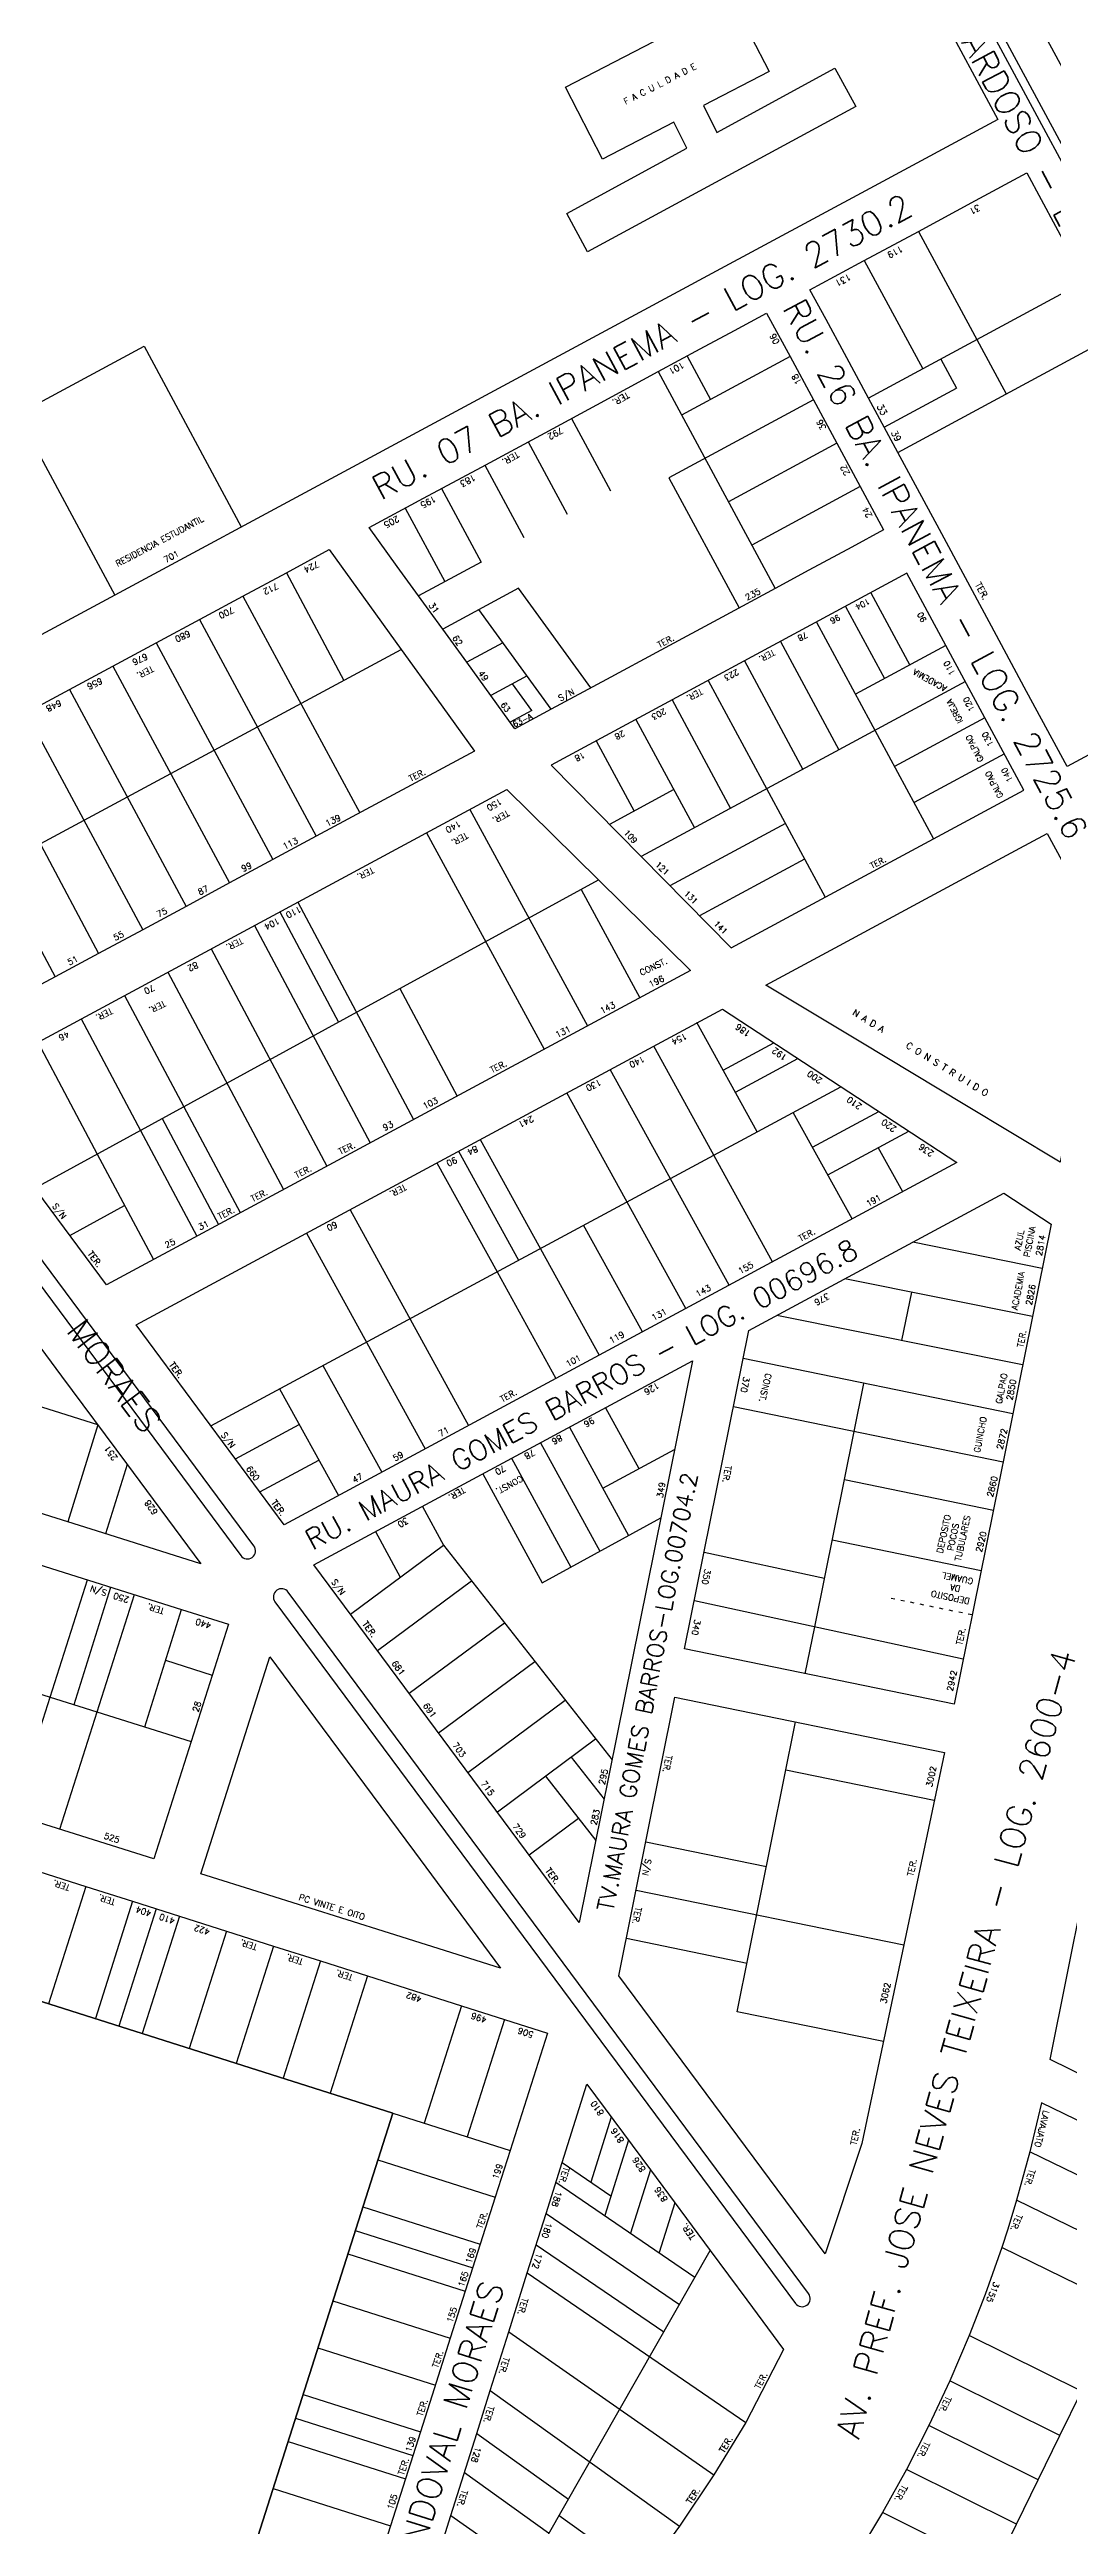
# Model space of a CAD drawing. Extents: x 714896 to 749292, y 8417558 to 8447149.
# Drawn here: x 740782 to 741027, y 8425159 to 8425763 of the extents above; entities that cross this region are included whole.
import ezdxf

# ---------------------------------------------------------------- set-up
doc = ezdxf.new("R2010")
doc.units = 0
doc.header["$MEASUREMENT"] = 0
doc.linetypes.add('ACAD_ISO03W100', pattern=[30, 12, -18])
for name, color, linetype in [('LOTE', 7, 'CONTINUOUS'), ('NUM-PORTA', 7, 'CONTINUOUS'), ('QUADRA', 6, 'CONTINUOUS'), ('TEXTO', 7, 'CONTINUOUS'), ('TEXTODERUA', 3, 'CONTINUOUS')]:
    doc.layers.add(name, color=color, linetype=linetype)
doc.styles.add('ROMANS', font='ROMANS.SHX', dxfattribs={"height": 1.5})

msp = doc.modelspace()

# ---------------------------------------------------------------- linework, layer by layer
at = {"layer": 'LOTE', "color": 7}
for p, q in [((740732.92, 8425750.69, 518.87), (740797.91, 8425629.79, 518.87)), ((741034.27, 8425706.26, 520.66), (740981.47, 8425677.76, 520.66)), ((740988.59, 8425664.56, 520.66), (741041.39, 8425693.06, 520.66)), ((740774.24, 8425673.83, 518.87), (740805.05, 8425690.43, 518.87)), ((740805.05, 8425690.43, 518.87), (740828.72, 8425646.39, 518.87)), ((740985.27, 8425670.72, 520.66), (741002.87, 8425680.22, 520.66))]:
    msp.add_line(p, q, dxfattribs=at)
at = {"layer": 'LOTE', "color": 7, "linetype": 'CONTINUOUS'}
for p, q in [((740916.75, 8425412.17, 514.1), (740934.24, 8425421.59, 514.1)), ((740855.36, 8425381.45, 514.1), (740877.99, 8425398.27, 514.1)), ((740861.91, 8425372.61, 514.1), (740884.78, 8425389.61, 514.1)), ((740869.65, 8425362.17, 514.1), (740892.81, 8425379.38, 514.1)), ((740876.79, 8425352.53, 514.1), (740900.21, 8425369.93, 514.1)), ((740883.94, 8425342.89, 514.1), (740907.62, 8425360.48, 514.1)), ((740891.09, 8425333.25, 514.1), (740915.02, 8425351.04, 514.1)), ((740898.83, 8425322.8, 514.1), (740910.84, 8425331.73, 514.1))]:
    msp.add_line(p, q, dxfattribs=at)
at = {"layer": 'LOTE', "color": 7}
for points, elevation in [([(741064.44, 8425668.8), (740988.35, 8425809.93), (740988.26, 8425810.68), (740988.76, 8425811.28), (740989.52, 8425811.36), (740990.11, 8425810.88), (741066.2, 8425669.75), (741066.28, 8425668.98), (741065.79, 8425668.39), (741065.03, 8425668.32), (741064.44, 8425668.8)], 514.2), ([(740978.36, 8425748.82), (740913.06, 8425713.45), (740908.01, 8425722.77), (740937.21, 8425738.71), (740934.06, 8425745.02), (740916.71, 8425736.03), (740907.66, 8425753.53), (740948.33, 8425774.58), (740957.25, 8425757.35), (740941.3, 8425749.09), (740944.58, 8425742.53), (740973.31, 8425758.15), (740978.36, 8425748.82)], 526.64)]:
    msp.add_lwpolyline(points, close=True, dxfattribs=dict(at, elevation=elevation))
at = {"layer": 'LOTE', "color": 7, "linetype": 'CONTINUOUS', "flags": 128}
for points, elevation in [([(740993.63, 8425718.42), (741014.99, 8425678.81)], 520.66), ([(740980.43, 8425711.29), (740994.67, 8425684.89)], 520.66), ([(740962.37, 8425687.91), (740935.97, 8425673.66)], 520.66), ([(740937.31, 8425688.02), (740943.01, 8425677.46)], 520.66), ([(740999.07, 8425687.26), (741002.87, 8425680.22)], 520.66), ([(740930.27, 8425684.23), (740958.75, 8425631.41)], 520.66), ([(740968.06, 8425677.35), (740932.86, 8425658.35)], 520.66), ([(740909.15, 8425672.83), (740918.64, 8425655.22)], 520.66), ([(740898.59, 8425667.13), (740908.08, 8425649.53)], 520.66), ([(740973.76, 8425666.78), (740947.36, 8425652.54)], 520.66), ([(740888.03, 8425661.43), (740897.52, 8425643.83)], 520.66), ([(740932.86, 8425658.35), (740949.95, 8425626.66)], 520.66), ([(740979.45, 8425656.22), (740953.05, 8425641.98)], 520.66), ([(740868.67, 8425650.98), (740878.32, 8425633.07)], 520.66), ([(740877.47, 8425655.73), (740887.13, 8425637.82)], 520.66), ([(740887.13, 8425637.82), (740871.91, 8425629.61)], 520.66), ([(740839.71, 8425635.24), (740853.67, 8425608.98)], 514.1), ([(740829.14, 8425629.55), (740857.57, 8425576.71)], 514.1), ([(740896.26, 8425631.49), (740877.78, 8425621.51)], 520.66), ([(740904.18, 8425601.97), (740886.58, 8425626.26)], 520.66), ([(740913.86, 8425607.19), (740896.26, 8425631.49)], 520.66), ([(740818.58, 8425623.86), (740847, 8425571.02)], 514.1), ([(740734.32, 8425544.73), (740867.67, 8425616.52)], 514.1), ([(740808.01, 8425618.17), (740836.44, 8425565.33)], 514.1), ([(740892.45, 8425618.16), (740883.65, 8425613.42)], 520.66), ([(740797.45, 8425612.47), (740825.87, 8425559.63)], 514.1), ([(740898.32, 8425610.07), (740889.51, 8425605.32)], 520.66), ([(740899.49, 8425601.69), (740894.8, 8425608.17)], 520.66), ([(740786.89, 8425606.78), (740815.31, 8425553.94)], 514.1), ([(740899.49, 8425601.69), (740894.21, 8425598.84)], 520.66), ([(740776.32, 8425601.09), (740804.75, 8425548.25)], 514.1), ([(740755.19, 8425589.7), (740783.37, 8425536.73)], 514.1), ([(740765.76, 8425595.4), (740793.94, 8425542.42)], 514.1), ([(740884.4, 8425577.54), (740913.02, 8425524.8)], 514.1), ([(740873.84, 8425571.85), (740902.46, 8425519.11)], 514.1), ([(740778.42, 8425485.24), (740915.74, 8425560.39)], 514.1), ([(740842.53, 8425554.98), (740870.71, 8425502)], 514.1), ([(740911.48, 8425558.05), (740925.79, 8425531.68)], 514.1), ([(740831.97, 8425549.28), (740860.15, 8425496.31)], 514.1), ([(740838.13, 8425552.61), (740852.42, 8425525.74)], 514.1), ([(740821.4, 8425543.59), (740849.58, 8425490.62)], 514.1), ([(740810.84, 8425537.9), (740838.95, 8425485.06)], 514.1), ([(740800.28, 8425532.21), (740828.42, 8425479.3)], 514.1), ([(740867.34, 8425533.9), (740881.27, 8425507.7)], 514.1), ([(740789.71, 8425526.51), (740804.17, 8425499.33)], 514.1), ([(740954.36, 8425499), (740939.7, 8425525.61)], 514.1), ([(740779.15, 8425520.82), (740793.64, 8425493.57)], 514.1), ([(740958.12, 8425467.32), (740929.17, 8425519.85)], 514.1), ([(740946.08, 8425514.02), (740958.44, 8425520.67)], 514.1), ([(740947.55, 8425461.62), (740918.6, 8425514.18)], 514.1), ([(740949.05, 8425508.63), (740964.3, 8425516.84)], 514.1), ([(740821.34, 8425427.34), (740974.77, 8425509.99)], 514.1), ([(740936.99, 8425455.93), (740908.03, 8425508.48)], 514.1), ([(740804.17, 8425499.33), (740817.89, 8425473.54)], 514.1), ([(740809.43, 8425502.23), (740823.15, 8425476.44)], 514.1), ([(740977.48, 8425477.75), (740963.16, 8425503.74)], 514.1), ([(740967.83, 8425495.27), (740983.97, 8425503.97)], 514.1), ([(740971.54, 8425488.53), (740991.3, 8425499.17)], 514.1), ([(740793.79, 8425427.56), (740579.79, 8425495.08)], 514.1), ([(740793.64, 8425493.57), (740807.33, 8425467.85)], 514.1), ([(740881.62, 8425494.25), (740896.22, 8425467.68)], 514.1), ([(740886.9, 8425497.1), (740915.86, 8425444.55)], 514.1), ([(740989.81, 8425484.39), (740983.87, 8425495.17)], 514.1), ([(740876.34, 8425491.41), (740891.01, 8425464.87)], 514.1), ([(740786.95, 8425473.73), (740800.31, 8425481.04)], 514.1), ([(740855.21, 8425480.02), (740884.1, 8425427.43)], 514.1), ([(740926.42, 8425450.24), (740912.1, 8425476.23)], 514.1), ([(740844.65, 8425474.33), (740873.54, 8425421.74)], 514.1), ([(741023.77, 8425465.72), (740992.24, 8425472.07)], 514.1), ([(740891.01, 8425464.87), (740905.3, 8425438.85)], 514.1), ([(741021.4, 8425453.96), (740975.7, 8425463.16)], 514.1), ([(740989.61, 8425448.12), (740991.99, 8425459.88)], 514.1), ([(741019.02, 8425442.2), (740959.17, 8425454.25)], 514.1), ([(740848.59, 8425442.02), (740862.97, 8425416.05)], 514.1), ([(741016.62, 8425430.27), (740950.97, 8425443.72)], 514.1), ([(740838.03, 8425436.33), (740852.41, 8425410.35)], 514.1), ([(740968.39, 8425378.35), (740980.37, 8425437.7)], 514.1), ([(740573.31, 8425426.93), (740816.53, 8425350.42)], 514.1), ([(740793.79, 8425427.56), (740786.45, 8425403.93)], 514.1), ([(740827.29, 8425419.31), (740842.82, 8425427.67)], 514.1), ([(740908.65, 8425427.03), (740923.04, 8425400.63)], 514.1), ([(740917.45, 8425431.77), (740925.56, 8425416.91)], 514.1), ([(741014.24, 8425418.51), (740948.6, 8425431.96)], 514.1), ([(740901.6, 8425423.23), (740916.03, 8425396.79)], 514.1), ([(740800.94, 8425417.92), (740795.69, 8425401.02)], 514.1), ([(740833.25, 8425411.27), (740847.62, 8425419.01)], 514.1), ([(740887.52, 8425415.64), (740901.99, 8425389.1)], 514.1), ([(740894.56, 8425419.44), (740909.01, 8425392.94)], 514.1), ([(741011.88, 8425406.74), (740975.62, 8425414.17)], 514.1), ([(740872.83, 8425407.73), (740877.99, 8425398.27)], 514.1), ([(740901.99, 8425389.1), (740930.89, 8425404.92)], 514.1), ([(740861.39, 8425401.56), (740867.46, 8425390.44)], 514.1), ([(740877.99, 8425398.27), (740919.02, 8425345.94)], 514.1), ([(740970.77, 8425390.11), (740941.45, 8425396.49)], 514.1), ([(741008.89, 8425392.04), (740972.66, 8425399.47)], 514.1), ([(740773.13, 8425332.64), (740791.26, 8425389.83)], 514.1), ([(740784.58, 8425329.03), (740802.7, 8425386.23)], 514.1), ([(740788.04, 8425359.41), (740796.98, 8425388.03)], 514.1), ([(741004.57, 8425370.47), (740939.08, 8425384.73)], 514.1), ([(740805.21, 8425354), (740814.15, 8425382.62)], 514.1), ([(740966.09, 8425366.94), (740968.39, 8425378.35)], 514.1), ([(740810.27, 8425370.21), (740821.67, 8425366.62)], 514.1), ([(740902.82, 8425341.97), (740915.08, 8425326.33)], 514.1), ([(740909.07, 8425346.61), (740917.1, 8425336.38)], 514.1), ([(740790.84, 8425315.12), (740781.75, 8425286.53)], 1038.19), ([(740802.27, 8425311.48), (740793.19, 8425282.9)], 1038.19), ([(740807.99, 8425309.67), (740798.91, 8425281.08)], 1038.19), ([(740813.71, 8425307.85), (740804.63, 8425279.26)], 1038.19), ([(740825.15, 8425304.22), (740816.07, 8425275.63)], 1038.19), ([(740836.59, 8425300.58), (740827.5, 8425271.99)], 1038.19), ([(740848.03, 8425296.95), (740838.94, 8425268.36)], 1038.19), ([(740859.46, 8425293.31), (740850.38, 8425264.72)], 1038.19), ([(740882.33, 8425286.05), (740873.25, 8425257.46)], 1038.19), ([(740892.82, 8425282.72), (740883.73, 8425254.13)], 1038.19), ([(740861.97, 8425248.45), (740890.55, 8425239.35)], 563.27), ([(741054.38, 8425234.07), (741020.79, 8425250.44)], 514.1), ([(740858.32, 8425237.02), (740886.91, 8425227.91)], 563.27), ([(741049, 8425223.34), (741017.55, 8425238.67)], 514.1), ([(740856.5, 8425231.3), (740885.09, 8425222.2)], 563.27), ([(740854.68, 8425225.58), (740883.27, 8425216.48)], 563.27), ([(741043.63, 8425212.61), (741013.93, 8425227.09)], 514.1), ([(740851.04, 8425214.15), (740879.63, 8425205.04)], 563.27), ([(741033.37, 8425192.14), (741006.02, 8425205.66)], 514.1), ([(740847.4, 8425202.71), (740875.99, 8425193.61)], 563.27), ([(740843.76, 8425191.28), (740872.34, 8425182.18)], 563.27), ([(741028.05, 8425181.27), (741001.29, 8425194.61)], 514.1), ([(740841.94, 8425185.56), (740870.52, 8425176.46)], 563.27), ([(740840.12, 8425179.84), (740868.7, 8425170.74)], 563.27), ([(741022.77, 8425170.49), (740996.2, 8425183.74)], 514.1), ([(741017.5, 8425159.71), (740990.74, 8425173.05)], 514.1), ([(740836.48, 8425168.41), (740865.06, 8425159.31)], 563.27), ([(741012.23, 8425148.93), (740984.9, 8425162.55)], 514.1)]:
    msp.add_lwpolyline(points, dxfattribs=dict(at, elevation=elevation))
at = {"layer": 'LOTE', "color": 7, "flags": 128}
for points, elevation in [([(740975.88, 8425627.02), (740985.37, 8425609.42)], 519.33), ([(740982.04, 8425630.35), (740991.53, 8425612.74)], 519.33), ([(740968.84, 8425623.22), (740997.32, 8425570.41)], 519.33), ([(740951.24, 8425613.73), (740965.48, 8425587.32)], 519.33), ([(740960.04, 8425618.48), (740974.28, 8425592.07)], 519.33), ([(741000.33, 8425617.49), (740978.33, 8425605.62)], 519.33), ([(741005.08, 8425608.69), (740926.1, 8425566.07)], 519.33), ([(740942.44, 8425608.98), (740970.91, 8425556.17)], 519.33), ([(740933.64, 8425604.23), (740947.88, 8425577.82)], 519.33), ([(740924.84, 8425599.48), (740939.08, 8425573.07)], 519.33), ([(741009.83, 8425599.89), (740987.82, 8425588.02)], 519.33), ([(740915.16, 8425594.26), (740924.38, 8425577.15)], 519.33), ([(741014.57, 8425591.09), (740992.57, 8425579.21)], 519.33), ([(740934.06, 8425582.37), (740918.38, 8425573.9)], 519.33), ([(740961.23, 8425574.12), (740933.12, 8425558.95)], 519.33), ([(740965.9, 8425565.46), (740940.32, 8425551.66)], 519.33), ([(740949.53, 8425284.59), (740963.73, 8425355.18)], 514.1), ([(740997.49, 8425336.01), (740961.36, 8425343.41)], 514.1), ([(740956.63, 8425319.89), (740927.24, 8425325.91)], 514.1), ([(740990.06, 8425300.78), (740924.87, 8425314.14)], 514.1), ([(740951.89, 8425296.36), (740922.51, 8425302.38)], 514.1), ([(740985.1, 8425277.3), (740949.53, 8425284.59)], 514.1)]:
    msp.add_lwpolyline(points, dxfattribs=dict(at, elevation=elevation))
at = {"layer": 'LOTE', "color": 7, "elevation": 514.1}
for points in [[(740828.59, 8425395.72, 0.999978), (740831.81, 8425398.1), (740708.11, 8425564.98, 1), (740704.9, 8425562.59)], [(740963.66, 8425213.5, 0.999967), (740966.88, 8425215.88), (740840.15, 8425386.85, 1), (740836.93, 8425384.47)]]:
    msp.add_lwpolyline(points, format="xyb", close=True, dxfattribs=at)
at = {"layer": 'LOTE', "color": 7, "linetype": 'ACAD_ISO03W100', "ltscale": 0.08, "elevation": 514.1, "flags": 128}
msp.add_lwpolyline([(741006.73, 8425381.26), (740986.17, 8425385.47)], dxfattribs=at)
at = {"layer": 'LOTE', "color": 7, "linetype": 'CONTINUOUS', "flags": 128}
msp.add_lwpolyline([(740865.61, 8425259.88), (740894.19, 8425250.78)], dxfattribs=at)
at = {"layer": 'LOTE', "color": 7, "elevation": 514.1}
for points in [[(740918.83, 8425258.87), (740913.85, 8425243.05)], [(740923, 8425253.25), (740917.23, 8425234.94)], [(740906.87, 8425247.83), (740918.73, 8425239.71)], [(740928.36, 8425246.02), (740923.52, 8425230.64)], [(740905.36, 8425243.06), (740939.22, 8425219.9)], [(740902.96, 8425235.43), (740935.42, 8425213.23)], [(740934.31, 8425237.98), (740930.5, 8425225.87)], [(740900.56, 8425227.8), (740931.62, 8425206.55)], [(740898.57, 8425148.55), (740942.91, 8425226.38)], [(740898.39, 8425220.91), (740951.64, 8425184.49)], [(740893.88, 8425206.61), (740943.82, 8425171.69)], [(740889.37, 8425192.3), (740935.48, 8425159.22)], [(740886.07, 8425181.81), (740908.39, 8425165.79)], [(740883.06, 8425172.27), (740903.53, 8425157.59)], [(740879.76, 8425161.78), (740917.09, 8425135.54)], [(740906.13, 8425161.82), (740926.59, 8425147.14)]]:
    msp.add_lwpolyline(points, dxfattribs=at)
at = {"layer": 'QUADRA', "color": 6, "linetype": 'CONTINUOUS'}
for points, elevation in [([(740753.96, 8425873.99), (740786.62, 8425871.17), (740822.64, 8425868.06), (740857.56, 8425865.04), (740881.51, 8425877.95), (740905.88, 8425891.09), (740928.15, 8425903.09), (740946.1, 8425869.79), (740963.41, 8425837.69), (740980.32, 8425806.33), (740998.3, 8425772.97), (741013.01, 8425745.69), (740981.78, 8425728.87), (740943.33, 8425708.15), (740898.73, 8425684.11), (740851.58, 8425658.71), (740797.91, 8425629.79), (740797.91, 8425629.79), (740775.74, 8425617.84)], 518.87), ([(741012.23, 8425148.93), (741017.5, 8425159.71), (741022.77, 8425170.49), (741028.05, 8425181.27), (741033.32, 8425192.05), (741038.25, 8425201.88), (741043.63, 8425212.61), (741049, 8425223.34), (741054.38, 8425234.07), (741059.75, 8425244.8), (741059.75, 8425244.8), (741023.64, 8425262.4), (741020.79, 8425250.44), (741017.55, 8425238.67), (741015.38, 8425231.55), (741013.93, 8425227.09), (741009.92, 8425215.69), (741006.02, 8425205.66), (741001.29, 8425194.61), (740996.2, 8425183.74), (740990.74, 8425173.05), (740984.9, 8425162.55), (740978.7, 8425152.24)], 514.1)]:
    msp.add_lwpolyline(points, dxfattribs=dict(at, elevation=elevation))
at = {"layer": 'QUADRA', "color": 6}
for points, elevation in [([(741031.37, 8425753.29), (741015.64, 8425782.48), (741002.9, 8425806.1), (741039.87, 8425826.04), (741074.46, 8425844.69), (741118.32, 8425868.34), (741110.98, 8425851.6), (741103.4, 8425832.62), (741095.05, 8425806.55), (741088.67, 8425784.18), (741057.78, 8425767.53), (741031.37, 8425753.29)], 516.99), ([(740904.16, 8425588.32), (740948.05, 8425543.82), (741019.32, 8425582.28), (740990.84, 8425635.1), (740904.16, 8425588.32)], 519.33), ([(740795.88, 8425461.68), (740759.78, 8425510.39), (740893.43, 8425582.4), (740938.11, 8425538.32), (740795.88, 8425461.68)], 514.1), ([(740839.2, 8425403.24), (740803.1, 8425451.94), (740945.89, 8425528.88), (741003.01, 8425491.51), (740839.2, 8425403.24)], 514.1), ([(740936.7, 8425372.97), (740952.36, 8425450.58), (741014.44, 8425484.04), (741025.95, 8425476.51), (741002.34, 8425359.51), (740936.7, 8425372.97)], 514.1), ([(740911.05, 8425306.31), (740846.42, 8425393.5), (740938.58, 8425443.16), (740911.05, 8425306.31)], 514.1), ([(740970.89, 8425225.58), (740920.68, 8425293.32), (740934.34, 8425361.2), (740999.97, 8425347.75), (740979.85, 8425252.44), (740970.89, 8425225.58)], 514.1)]:
    msp.add_lwpolyline(points, close=True, dxfattribs=dict(at, elevation=elevation))
at = {"layer": 'QUADRA', "color": 6, "linetype": 'CONTINUOUS'}
for points, elevation in [([(741029.88, 8425587.98), (741019.98, 8425606.33), (741010.86, 8425623.26), (740998.74, 8425645.73), (740988.59, 8425664.56), (740981.47, 8425677.76), (740975.61, 8425688.64), (740971.15, 8425696.91), (740967.23, 8425704.17), (740979.21, 8425710.64), (740993.63, 8425718.42), (741007.51, 8425725.91), (741020.04, 8425732.66), (741027.04, 8425719.67), (741034.27, 8425706.26), (741041.39, 8425693.06), (741051.28, 8425674.71), (741061.8, 8425655.21), (741058.07, 8425637.22), (741053.67, 8425616.05), (741050.11, 8425598.9), (741029.88, 8425587.98)], 520.66), ([(740895.38, 8425597.22), (740889.51, 8425605.32), (740883.65, 8425613.42), (740877.78, 8425621.51), (740874.52, 8425626.02), (740866.72, 8425636.77), (740859.87, 8425646.23), (740873.11, 8425653.38), (740887.19, 8425660.98), (740902.72, 8425669.36), (740915.3, 8425676.15), (740930.27, 8425684.23), (740940.52, 8425689.76), (740948.88, 8425694.27), (740956.67, 8425698.47), (740962.37, 8425687.91), (740968.06, 8425677.35), (740973.76, 8425666.78), (740979.45, 8425656.22), (740985.15, 8425645.66), (740977.38, 8425641.47), (740966.92, 8425635.82), (740958.75, 8425631.41), (740945.83, 8425624.44), (740930.92, 8425616.4), (740917.64, 8425609.23), (740904.18, 8425601.97), (740895.38, 8425597.22)], 520.66), ([(741028.18, 8425491.59), (741004.95, 8425505.58), (740979.63, 8425520.83), (740956.51, 8425534.76), (740973.37, 8425543.86), (740996.53, 8425556.35), (741017.31, 8425567.57), (741025.01, 8425571.72), (741032.62, 8425557.61), (741039.18, 8425545.43), (741035.75, 8425528.62), (741031.75, 8425509.05), (741028.18, 8425491.59)], 519.22)]:
    msp.add_lwpolyline(points, close=True, dxfattribs=dict(at, elevation=elevation))
at = {"layer": 'QUADRA', "color": 6, "elevation": 514.1}
for points in [[(740776.32, 8425601.09), (740786.89, 8425606.78), (740797.45, 8425612.47), (740808.01, 8425618.17), (740819.79, 8425624.51), (740829.14, 8425629.55), (740839.71, 8425635.24), (740850.14, 8425640.87), (740858.46, 8425629.31), (740867.67, 8425616.52), (740876.35, 8425604.47), (740885.5, 8425591.76), (740885.5, 8425591.76), (740847, 8425571.02), (740825.87, 8425559.63), (740815.31, 8425553.94), (740804.75, 8425548.25), (740793.94, 8425542.42), (740783.37, 8425536.73), (740772.81, 8425531.04)], [(740874.95, 8425146.52), (740879.76, 8425161.78), (740886.07, 8425181.81), (740889.37, 8425192.3), (740893.88, 8425206.61), (740898.39, 8425220.91), (740902.96, 8425235.43), (740906.87, 8425247.83), (740912.88, 8425266.9), (740928.36, 8425246.02), (740942.91, 8425226.38), (740951.83, 8425214.35), (740960.78, 8425202.28), (740960.78, 8425202.28), (740951.64, 8425184.49), (740943.82, 8425171.69), (740935.48, 8425159.22), (740926.59, 8425147.14)]]:
    msp.add_lwpolyline(points, dxfattribs=at)
at = {"layer": 'QUADRA', "linetype": 'CONTINUOUS', "elevation": 514.1}
for points in [[(740818.88, 8425393.71), (740794.99, 8425401.24), (740738.08, 8425419.17), (740692.29, 8425433.59), (740657.96, 8425444.41), (740623.62, 8425455.22), (740574.98, 8425470.55), (740575.83, 8425492.93), (740600.88, 8425506.52), (740610.55, 8425511.76), (740637.18, 8425503.37), (740661.11, 8425495.84), (740707.14, 8425481.33), (740768.18, 8425462.11), (740784.98, 8425439.44), (740800.75, 8425418.18), (740818.88, 8425393.71)], [(740807.47, 8425321.82), (740761.69, 8425336.24), (740727.35, 8425347.06), (740657.02, 8425369.22), (740636.03, 8425375.83), (740590.25, 8425390.25), (740572.13, 8425395.96), (740573.31, 8425426.93), (740574.5, 8425458.11), (740608.14, 8425447.57), (740619.57, 8425443.92), (740699.45, 8425418.75), (740745.23, 8425404.33), (740756.68, 8425400.73), (740814.15, 8425382.62), (740825.59, 8425379.02), (740816.53, 8425350.42), (740807.47, 8425321.82)], [(740891.88, 8425295.23), (740864.79, 8425303.76), (740833.9, 8425313.5), (740818.91, 8425318.21), (740826.42, 8425341.91), (740835.66, 8425371.07), (740848.42, 8425353.86), (740870.88, 8425323.56), (740891.88, 8425295.23)]]:
    msp.add_lwpolyline(points, close=True, dxfattribs=at)
at = {"layer": 'QUADRA', "color": 6, "linetype": 'CONTINUOUS'}
for points in [[(740808.89, 8425081.79), (740753.97, 8425100.32), (740681.53, 8425124.75), (740628.35, 8425142.69), (740572.45, 8425161.55), (740529.09, 8425176.17), (740539, 8425205.73), (740586.85, 8425348.45), (740865.61, 8425259.88), (740808.89, 8425081.79)], [(741064.67, 8425253.78), (741025.72, 8425272.93), (741037.84, 8425333.17), (741090.92, 8425307.17), (741064.67, 8425253.78)]]:
    msp.add_lwpolyline(points, close=True, dxfattribs=at)
for points in [[(740808.89, 8425081.79), (740865.61, 8425259.88), (740586.85, 8425348.45)], [(740779.4, 8425318.75), (740790.84, 8425315.12), (740802.27, 8425311.48), (740813.71, 8425307.85), (740825.15, 8425304.22), (740836.59, 8425300.58), (740848.03, 8425296.95), (740859.46, 8425293.31), (740870.9, 8425289.68), (740882.33, 8425286.05), (740892.82, 8425282.72), (740903.3, 8425279.38), (740894.19, 8425250.78), (740890.55, 8425239.35), (740886.91, 8425227.91), (740883.27, 8425216.48), (740879.63, 8425205.04), (740875.68, 8425192.66), (740872.34, 8425182.18), (740868.7, 8425170.74), (740865.06, 8425159.31), (740861.42, 8425147.87)]]:
    msp.add_lwpolyline(points, dxfattribs=at)

# ---------------------------------------------------------------- texts
at = {"layer": 'NUM-PORTA', "color": 7, "style": 'ROMANS'}
for s, height, rotation, p in [('31', 1.543, 207.90268, (741008.19, 8425725.03)), ('119', 1.543, 207.90268, (740989.36, 8425714.99)), ('131', 1.543, 207.90268, (740976.69, 8425708.15)), ('06', 1.514, 118.07363, (740959.88, 8425691.42)), ('101', 1.514, 208.07363, (740936.08, 8425686.66)), ('18', 1.513, 118.03856, (740965.22, 8425681.57)), ('33', 1.581, 298.75704, (740983.44, 8425675.75)), ('792', 1.514, 208.07363, (740906.59, 8425670.74)), ('36', 1.513, 118.04951, (740971.25, 8425670.47)), ('39', 1.581, 298.75704, (740986.88, 8425669.37)), ('183', 1.514, 208.07363, (740885.28, 8425659.24)), ('22', 1.513, 118.04951, (740977.05, 8425659.39)), ('195', 1.514, 208.07363, (740875.62, 8425654.03)), ('24', 1.517, 118.2072, (740982.48, 8425649.11)), ('205', 1.514, 208.07363, (740866.69, 8425649.21)), ('724', 1.5, 205.83403, (740847.23, 8425638.14, 514.1)), ('712', 1.5, 205.83403, (740837.33, 8425632.8, 514.1)), ('700', 1.5, 205.83403, (740826.53, 8425626.99, 514.1)), ('235', 1.5, 27.44915, (740951.94, 8425628.43)), ('104', 1.429, 207.23166, (740981.34, 8425629.03, 519.33)), ('680', 1.5, 205.83403, (740815.88, 8425621.25, 514.1)), ('78', 1.429, 207.23166, (740966.22, 8425620.88, 519.33)), ('96', 1.429, 207.23166, (740974.09, 8425625.12, 519.33)), ('90', 1.429, 117.23166, (740995.66, 8425623.62, 519.33)), ('676', 1.5, 205.83403, (740805.5, 8425615.65, 514.1)), ('110', 1.429, 117.23166, (741002.63, 8425610.69, 519.33)), ('656', 1.5, 205.83403, (740794.48, 8425609.71, 514.1)), ('223', 1.429, 207.23166, (740949.42, 8425611.81, 519.33)), ('648', 1.5, 205.83403, (740784.49, 8425604.33, 514.1)), ('S/N', 1.5, 27.44915, (740906.41, 8425603.86)), ('203', 1.429, 207.23166, (740931.75, 8425602.27, 519.33)), ('120', 1.429, 117.23166, (741007.38, 8425601.89, 519.33)), ('28', 1.429, 207.23166, (740921.68, 8425596.84, 519.33)), ('130', 1.429, 117.23166, (741011.97, 8425593.37, 519.33)), ('18', 1.429, 207.23166, (740911.93, 8425591.58, 519.33)), ('140', 1.429, 117.23166, (741016.67, 8425584.65, 519.33)), ('150', 1.5, 209.09999, (740891.69, 8425580.3, 514.1)), ('139', 1.5, 25.83403, (740849.67, 8425573.36, 514.1)), ('140', 1.5, 209.09999, (740881.67, 8425574.9, 514.1)), ('109', 1.429, 312.97919, (740921.79, 8425571.79, 519.33)), ('113', 1.5, 25.83403, (740839.25, 8425567.75, 514.1)), ('99', 1.5, 25.83403, (740829.19, 8425562.32, 514.1)), ('121', 1.429, 315.6279, (740929.45, 8425563.97, 519.33)), ('75', 1.5, 25.83403, (740808.58, 8425551.22, 514.1)), ('87', 1.5, 25.83403, (740818.62, 8425556.63, 514.1)), ('110', 1.5, 205.83403, (740842.88, 8425554.01, 514.1)), ('131', 1.429, 315.6279, (740936.42, 8425556.9, 519.33)), ('55', 1.5, 25.83403, (740798.02, 8425545.53, 514.1)), ('104', 1.5, 205.83403, (740837.61, 8425551.17, 514.1)), ('141', 1.429, 315.6279, (740943.67, 8425549.55, 519.33)), ('51', 1.5, 25.83403, (740786.85, 8425539.51, 514.1)), ('82', 1.5, 205.83403, (740817.78, 8425540.48, 514.1)), ('196', 1.5, 25.83403, (740928.44, 8425534.14, -8.31)), ('70', 1.5, 205.83403, (740807.19, 8425534.91, 514.1)), ('143', 1.5, 25.83403, (740916.53, 8425527.72, -8.31)), ('46', 1.5, 205.83403, (740786.4, 8425523.57, 514.1)), ('131', 1.5, 25.83403, (740905.67, 8425521.86, -8.31)), ('186', 1.5, 144.95766, (740952.91, 8425523.24, 1550.62)), ('140', 1.5, 205.83403, (740926.52, 8425517.53, 1550.62)), ('154', 1.5, 205.83403, (740936.82, 8425523.1, 1550.62)), ('192', 1.5, 144.95766, (740961.79, 8425517.43, 1550.62)), ('130', 1.5, 205.83403, (740915.95, 8425511.85, 1550.62)), ('200', 1.5, 144.95766, (740970.38, 8425511.8, 1550.62)), ('103', 1.5, 25.83403, (740873.33, 8425504.44, -8.31)), ('210', 1.5, 144.95766, (740980.03, 8425505.49, 1550.62)), ('93', 1.5, 25.83403, (740863.63, 8425499.21, -8.31)), ('241', 1.5, 205.83403, (740899.48, 8425502.98, 1550.62)), ('220', 1.5, 144.95766, (740988.43, 8425500, 1550.62)), ('84', 1.5, 205.83403, (740885.91, 8425495.67, 1550.62)), ('236', 1.5, 144.95766, (740997.56, 8425494.02, 1550.62)), ('90', 1.5, 205.83403, (740880.84, 8425492.93, 1550.62)), ('S/N', 1.5, 306.93912, (740782.59, 8425480.88, -8.31)), ('31', 1.5, 25.83403, (740818.68, 8425474.98, -8.31)), ('60', 1.5, 205.83403, (740851.68, 8425477.22, 1550.62)), ('25', 1.5, 25.83403, (740810.54, 8425470.6, -8.31)), ('3155', 1.5, 247.72641, (741012.07, 8425218.88))]:
    msp.add_text(s, height=height, rotation=rotation, dxfattribs=at).set_placement(p)
at = {"layer": 'NUM-PORTA', "style": 'ROMANS'}
for s, height, rotation, p in [('701', 1.5, 28.06974, (740810.33, 8425637.61)), ('31', 1.526, 305.49475, (740874.25, 8425627.31, 520.66)), ('62', 1.526, 305.49475, (740880.01, 8425619.35, 520.66)), ('49', 1.526, 305.49475, (740886.33, 8425610.74, 520.66)), ('63', 1.4, 305.49475, (740891.83, 8425603.07, 520.66)), ('63-A', 1.4, 25.52882, (740895.25, 8425597.54, 520.66)), ('191', 1.5, 29.00401, (740981.39, 8425480.68, 514.1)), ('2814', 1.5, 79.14689, (741023.65, 8425468.65, -8.31)), ('155', 1.5, 28.6597, (740950.25, 8425464.27, -522.41)), ('143', 1.5, 28.6597, (740939.88, 8425458.68, -522.41)), ('376', 1.5, 209.08347, (740971.47, 8425459.78, -8.31)), ('2826', 1.5, 79.14689, (741021.23, 8425456.62, -8.31)), ('131', 1.5, 28.6597, (740929.16, 8425452.9, -522.41)), ('119', 1.5, 28.6597, (740918.84, 8425447.34, -522.41)), ('101', 1.5, 28.6597, (740908.25, 8425441.63, -522.41)), ('370', 1.5, 259.14689, (740951.05, 8425439.41, -8.31)), ('126', 1.5, 210.03535, (740929.98, 8425438, -1036.51)), ('2850', 1.5, 79.14689, (741016.5, 8425433.49, -8.31)), ('71', 1.5, 28.6597, (740877.26, 8425424.64, -522.41)), ('96', 1.5, 210.03535, (740914.17, 8425429.49, -1036.51)), ('2872', 1.5, 76.26374, (741014.09, 8425421.48, -8.31)), ('251', 1.5, 125.99533, (740798.73, 8425419.54, 2056.41)), ('S/N', 1.5, 306.51923, (740823.7, 8425425.12, -522.41)), ('59', 1.5, 28.6597, (740866.17, 8425418.67, -522.41)), ('78', 1.5, 210.03535, (740899.73, 8425421.7, -1036.51)), ('86', 1.5, 210.03535, (740906.37, 8425425.28, -1036.51)), ('660', 1.5, 306.51923, (740829.81, 8425416.89, -522.41)), ('47', 1.5, 28.6597, (740856.27, 8425413.33, -522.41)), ('70', 1.5, 210.03535, (740892.57, 8425417.85, -1036.51)), ('2860', 1.5, 76.26374, (741011.75, 8425409.89, -8.31)), ('628', 1.5, 125.99533, (740808.52, 8425406.33, 2056.41)), ('349', 1.5, 80.96077, (740931.39, 8425409.7, -1036.51)), ('30', 1.5, 210.03535, (740868.86, 8425405.07, -1036.51)), ('2920', 1.5, 76.26374, (741009.03, 8425396.43, -8.31)), ('350', 1.5, 259.14689, (740941.6, 8425392.57, -8.31)), ('S/N', 1.5, 162.68161, (740796.16, 8425387.27, 2056.41)), ('250', 1.5, 162.68161, (740801.54, 8425385.58, 2056.41)), ('S/N', 1.5, 306.10103, (740850.54, 8425389.31, -522.41)), ('440', 1.5, 162.68161, (740821.54, 8425379.27, 2056.41)), ('340', 1.5, 259.14689, (740939.12, 8425380.26, -8.31)), ('681', 1.5, 306.10103, (740865.24, 8425369.48, -522.41)), ('2942', 1.5, 77.79834, (741001.98, 8425362.55, -8.31)), ('28', 1.5, 72.68161, (740818.23, 8425357.48, 2056.41)), ('691', 1.5, 306.10103, (740872.89, 8425359.16, -522.41)), ('703', 1.5, 306.10103, (740880.04, 8425349.51, -522.41)), ('295', 1.5, 77.17962, (740917.19, 8425339.79)), ('3002', 1.5, 77.76406, (740996.94, 8425339.2, -522.41)), ('715', 1.5, 306.10103, (740886.98, 8425340.15, -522.41)), ('729', 1.5, 306.10103, (740894.71, 8425329.72, -522.41)), ('283', 1.5, 77.17962, (740915.21, 8425329.93)), ('525', 1.5, 342.68161, (740795.14, 8425326.8, 2056.41)), ('S/N', 1.5, 257.76406, (740927.17, 8425321.95, -8.31)), ('404', 1.5, 161.56277, (740806.99, 8425309.13)), ('410', 1.5, 161.56277, (740812.71, 8425307.31, -1038.19)), ('422', 1.5, 161.56277, (740821.21, 8425304.61, -1038.19)), ('482', 1.5, 161.56277, (740872.83, 8425288.21)), ('3062', 1.5, 77.76406, (740985.8, 8425286.46, -522.41)), ('496', 1.5, 161.56277, (740888.64, 8425283.18)), ('506', 1.5, 161.56277, (740900.03, 8425279.57)), ('810', 1.5, 124.67564, (740917.12, 8425259.89, 514.1)), ('816', 1.5, 124.67564, (740922.04, 8425253.25, 514.1)), ('199', 1.5, 71.56277, (740891.24, 8425243.57)), ('826', 1.5, 124.67564, (740927.3, 8425246.15, 514.1)), ('188', 1.5, 253.04785, (740905.4, 8425240.98)), ('836', 1.5, 124.67564, (740932.68, 8425238.9, 514.1)), ('180', 1.5, 253.04785, (740903, 8425233.34)), ('169', 1.5, 71.56277, (740884.72, 8425223.09, -563.27)), ('172', 1.5, 253.04785, (740900.65, 8425225.9)), ('165', 1.5, 71.56277, (740882.9, 8425217.37)), ('155', 1.5, 71.56277, (740880.12, 8425208.65)), ('139', 1.5, 71.56277, (740870.08, 8425177.11)), ('128', 1.5, 253.04785, (740885.78, 8425178.69)), ('105', 1.5, 71.56277, (740865.61, 8425163.07))]:
    msp.add_text(s, height=height, rotation=rotation, dxfattribs=at).set_placement(p)
at = {"layer": 'TEXTO', "style": 'ROMANS'}
for s, height, rotation, p in [('F A C U L D A D E', 1.5, 27.04769, (740922.34, 8425749.26)), ('TER.', 1.525, 209.96008, (740922.64, 8425679.36)), ('TER.', 1.525, 209.96008, (740895.81, 8425664.89)), ('RESIDENCIA ESTUDANTIL', 1.5, 28.06974, (740798.64, 8425636.63)), ('TER.', 1.581, 298.18504, (741007.35, 8425632.38)), ('N A D A     C O N S T R U I D O', 1.5864, 328.41015, (740977.4, 8425527.62)), ('TER.', 1.5, 28.6597, (740964.94, 8425472.18, -522.41)), ('AZUL', 1.5, 79.14689, (741018.47, 8425470.05, -8.31)), ('PISCINA', 1.5, 79.14689, (741020.73, 8425468.36, -8.31)), ('ACADEMIA', 1.5, 79.14689, (741017.73, 8425455.5, -8.31)), ('TER.', 1.5, 79.14689, (741019.15, 8425446.34, -8.31)), ('TER.', 1.5, 306.51923, (740811.06, 8425442.19, -522.41)), ('CONST.', 1.5, 256.52198, (740956.45, 8425440.26, -8.31)), ('GALPAO', 1.5, 79.14689, (741013.9, 8425432.62, -8.31)), ('TER.', 1.5, 28.6597, (740892.3, 8425433.04, -522.41)), ('GUINCHO', 1.5, 79.14689, (741008.6, 8425420.71, -8.31)), ('CONST.', 1.5, 208.15945, (740896.85, 8425415.3, -1036.51)), ('TER.', 1.5, 259.14689, (740946.69, 8425417.8, -8.31)), ('TER.', 1.5, 306.51923, (740835.93, 8425408.63, -522.41)), ('TER.', 1.5, 210.03535, (740882.7, 8425412.53, -1036.51)), ('DEPOSITO', 1.5, 77.79834, (740999.51, 8425396.17, -8.31)), ('POCOS', 1.5, 77.79834, (741002.1, 8425396.76, -8.31)), ('TUBULARES', 1.5, 77.79834, (741003.93, 8425394.26, -8.31)), ('GUAMEL', 1.5, 168.18766, (741007.09, 8425390.13, -8.31)), ('DEPOSITO ', 1.5, 168.18766, (741006.24, 8425385.3, -8.31)), ('DA ', 1.5, 168.18766, (741003.96, 8425388.3, -8.31)), ('TER.', 1.5, 162.68161, (740810.15, 8425382.86, 2056.41)), ('TER.', 1.5, 306.10103, (740858.13, 8425379.06, -522.41)), ('TER.', 1.5, 77.79834, (741004.25, 8425373.82, -8.31)), ('TER.', 1.5, 257.76406, (740932.25, 8425347.21, -8.31)), ('TER.', 1.5, 306.10103, (740902.7, 8425318.94, -522.41)), ('TER.', 1.5, 77.76406, (740992.36, 8425317.51, -522.41)), ('TER.', 1.5, 161.56277, (740787.15, 8425315.43)), ('TER.', 1.5, 161.56277, (740798.21, 8425311.92)), ('PC VINTE E OITO', 1.5, 342.68161, (740842.6, 8425311.85, 2056.41)), ('TER.', 1.5, 257.76406, (740924.8, 8425310.19, -8.31)), ('TER.', 1.5, 161.56277, (740832.77, 8425300.94)), ('TER.', 1.5, 161.56277, (740843.97, 8425297.38)), ('TER.', 1.5, 161.56277, (740856.04, 8425293.54)), ('TER.', 1.5, 77.76406, (740978.51, 8425251.93, -522.41)), ('TER.', 1.5, 253.04785, (740907.27, 8425246.89)), ('TER.', 1.5, 71.56277, (740887.42, 8425231.58)), ('TER.', 1.5, 124.67564, (740939.47, 8425229.73, 514.1)), ('TER.', 1.5, 253.04785, (740897.21, 8425214.98)), ('TER.', 1.5, 71.56277, (740876.62, 8425197.67)), ('TER.', 1.5, 253.04785, (740892.66, 8425200.53)), ('TER.', 1.5, 63.2907, (740955.04, 8425192.44)), ('TER.', 1.5, 71.56277, (740872.86, 8425185.87)), ('TER.', 1.5, 253.04785, (740888.92, 8425188.66)), ('TER.', 1.5, 58.63356, (740946.28, 8425176.92)), ('TER.', 1.5, 71.56277, (740868.29, 8425171.5, -563.27)), ('TER.', 1.5, 253.04785, (740882.47, 8425168.19)), ('TER.', 1.5, 56.27449, (740938.24, 8425164.46))]:
    msp.add_text(s, height=height, rotation=rotation, dxfattribs=at).set_placement(p)
at = {"layer": 'TEXTO', "color": 7, "style": 'ROMANS'}
for s, height, rotation, p in [('TER.', 1.5, 27.44915, (740930.55, 8425616.89)), ('TER.', 1.429, 207.23166, (740958.22, 8425616.56, 519.33)), ('TER.', 1.5, 205.83403, (740806.9, 8425612.6, 514.1)), ('ACADEMIA', 1.429, 150.5745, (741000.66, 8425607.46, 519.33)), ('TER.', 1.429, 207.23166, (740940.62, 8425607.06, 519.33)), ('IGREJA', 1.429, 117.23166, (741004.57, 8425598.99, 519.33)), ('GALPAO', 1.429, 117.23166, (741009.6, 8425589.56, 519.33)), ('TER.', 1.5, 25.83403, (740869.98, 8425584.31, 514.1)), ('GALPAO', 1.429, 117.23166, (741014.35, 8425580.75, 519.33)), ('TER.', 1.5, 209.09999, (740883.41, 8425572.04, 514.1)), ('TER.', 1.5, 209.09999, (740893.45, 8425577.46, 514.1)), ('TER.', 1.429, 27.23166, (740982.34, 8425563.07, 519.33)), ('TER.', 1.5, 205.83403, (740860.56, 8425563.54, 514.1)), ('TER.', 1.5, 205.83403, (740828.69, 8425546.36, 514.1)), ('CONST.', 1.5, 25.83403, (740926.2, 8425536.97, -8.31)), ('TER.', 1.5, 205.83403, (740809.87, 8425531.05, 514.1)), ('TER.', 1.5, 205.83403, (740796.92, 8425529.24, 514.1)), ('TER.', 1.5, 25.83403, (740889.74, 8425513.28, -8.31)), ('TER.', 1.5, 25.83403, (740852.85, 8425493.4, -8.31)), ('TER.', 1.5, 25.83403, (740842.21, 8425487.67, -8.31)), ('TER.', 1.5, 25.83403, (740831.51, 8425481.9, -8.31)), ('TER.', 1.5, 205.83403, (740868.49, 8425486.28, 1550.62)), ('TER.', 1.5, 25.83403, (740823.45, 8425477.59, -8.31)), ('TER.', 1.5, 306.93912, (740791.21, 8425469.25, -8.31)), ('LAVAJATO', 1.5, 256.06467, (741024.09, 8425260.66)), ('TER.', 1.5, 252.50838, (741020.71, 8425246.33)), ('TER.', 1.5, 247.72641, (741017.62, 8425235.41)), ('TER.', 1.5, 243.60847, (741000.41, 8425191.06)), ('TER.', 1.5, 243.60847, (740995.18, 8425180)), ('TER.', 1.5, 241.48961, (740989.73, 8425169.4))]:
    msp.add_text(s, height=height, rotation=rotation, dxfattribs=at).set_placement(p)
at = {"layer": 'TEXTODERUA', "style": 'ROMANS'}
for s, height, rotation, p in [('AV. UNIVERSITARIA VANESSA CARDOSO - LOG. 2755.8', 6, 298.19526, (740947.06, 8425870.77)), ('RU. 07 BA. IPANEMA - LOG. 2730.2', 6, 28.23795, (740862.68, 8425652.73)), ('RU. 26 BA. IPANEMA - LOG. 2725.6', 6, 298.07499, (740960.41, 8425699.79)), ('AVENIDA    ALMIR    FRANCISCO    DE    MORAES', 6, 306.79144, (740672.18, 8425602.49)), ('RU. MAURA GOMES BARROS - LOG. 00696.8', 5, 28.29286, (740846.03, 8425396.91)), ('TV.MAURA GOMES BARROS-LOG.00704.2', 4, 79.06436, (740919.31, 8425308.79)), ('AV. PREF. JOSE NEVES TEIXEIRA - LOG. 2600-4', 6, 74.51946, (740979.14, 8425180.16)), ('RU. 13 - SANDOVAL MORAES', 6, 72.91611, (740857.86, 8425103.92))]:
    msp.add_text(s, height=height, rotation=rotation, dxfattribs=at).set_placement(p)

doc.saveas('drawing.dxf')
